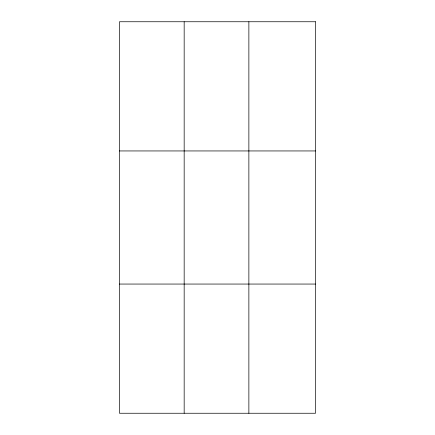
<?xml version="1.0" encoding="UTF-8"?>
<svg xmlns="http://www.w3.org/2000/svg" width="435" height="435" viewBox="0 0 435 435"><rect width="100%" height="100%" fill="white"/><g stroke="black" fill="none" stroke-linecap="round" stroke-linejoin="round"><path stroke-width="0.65" d="M184.168 413.25L184.168 21.75M248.869 413.25L248.869 21.75M119.473 150.945L315.527 150.945M119.473 284.055L315.527 284.055M315.527 21.75L315.527 413.25L119.473 413.25L119.473 21.75L315.527 21.75"/></g></svg>
